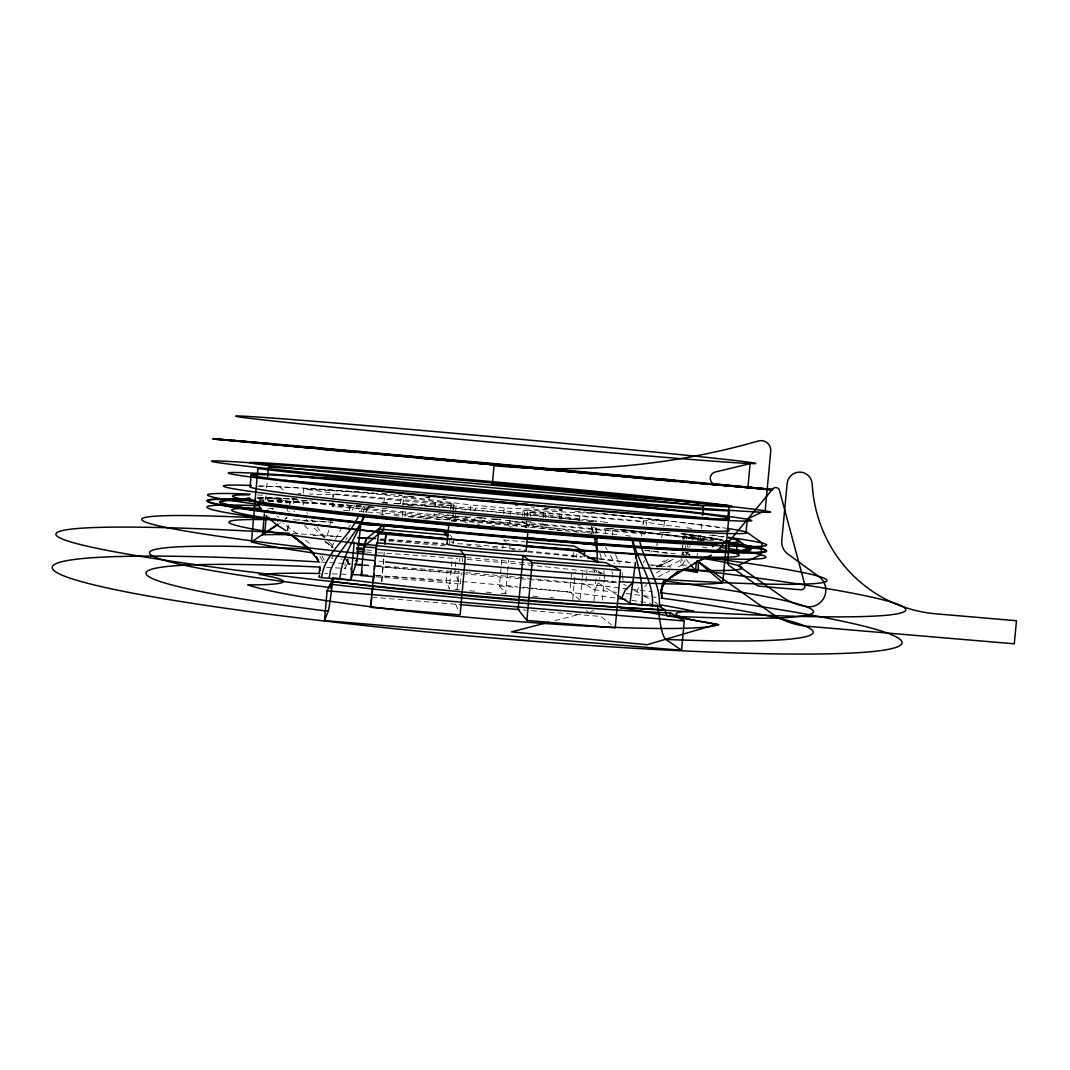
<?xml version="1.0" encoding="UTF-8"?>
<svg xmlns="http://www.w3.org/2000/svg" width="1070" height="1070" viewBox="0 0 1070 1070"><rect width="100%" height="100%" fill="white"/><g stroke="black" fill="none" stroke-linecap="round" stroke-linejoin="round"><path stroke-width="0.75" stroke-dasharray="5 3.75" d="M409.743 516.663L455.058 517.92L456.235 505.776L332.783 494.313A162.426 3.932 4.9 0 1 309.444 493.965M332.783 494.313L332.73 497.323M303.211 493.337L303.439 489.07A162.426 3.932 4.9 0 1 333.465 493.778L333.439 497.496M527.176 516.516L527.323 512.022L538.317 512.597L646.601 522.173L646.012 525.851M453.105 509.949L453.64 503.876L383.555 494.781L357.059 492.347A215.699 5.363 5.2 0 0 303.439 489.07M616.614 582.775L612.829 582.401L612.722 575.285M641.639 536.204L641.813 533.047M682.7 545.553L682.433 550.034L682.847 545.111M683.048 539.574L683.222 536.578M453.105 511.38L453.105 515.727L442.672 515.312L332.944 505.682L333.171 502.713M332.489 502.592L332.208 506.364L455.151 517.84M293.568 498.673L293.153 504.197M287.803 530.546L288.606 521.036M265.574 499.998L265.935 495.758M266.604 488.107L267.112 482.369M267.62 500.145L267.808 497.924L265.775 497.67M287.201 511.179L287.362 509.253M288.9 511.995L288.98 511.059M289.555 504.452L289.81 501.616A124.401 3.745 4.9 0 0 267.808 497.924M287.643 530.814L288.097 525.49M289.97 504.237L290.117 502.459M333.011 506.244L332.288 506.337M349.515 510.711L349.957 505.816M326.551 567.421A334.923 24.45 5.1 0 1 345.289 568.411L347.108 563.877L347.549 558.928M382.177 515.031L382.752 508.531M383.889 503.167L384.611 494.915M381.656 581.612L384.264 552.254M381.803 581.398L384.143 555.049M400.555 503.743L401.21 495.905M402.922 504.558L403.657 496.36L402.387 496.186M402.119 516.703L402.989 506.859M404.915 516.649L405.423 510.938M434.032 514.603L434.099 513.867M434.687 507.233L435.089 502.806M434.554 515.392L434.687 513.894M435.289 507.18L435.624 503.435M450.724 509.32L451.246 503.515M451.874 561.375L449.387 589.022L446.217 581.398L447.113 571.527M449.614 543.533L450.055 538.598M452.77 517.947L453.038 514.924M453.519 509.614L453.854 505.829L456.235 505.816M453.479 543.48L453.774 540.23M376.052 576.824L460.287 584.006L454.75 573.212L455.191 568.277M455.338 566.632L455.78 561.696M457.05 589.463L458.669 571.407M459.552 561.563L459.846 558.272M460.287 584.006L461.29 572.851M462.293 561.71L462.574 558.527M470.385 510.751L470.907 504.986L403.657 496.36M436.359 519.177L474.304 520.247L474.505 517.96M475.12 511.099L475.401 508.049L487.358 508.865L571.3 519.004M503.662 513.694L504.184 507.942L561.844 510.27L556.975 509.547M507.555 572.717L505.642 593.796L499.382 585.932L501.763 559.663M502.793 548.174L503.542 539.962L524.848 541.821M554.447 529.57L509.467 523.337L509.735 520.301M510.216 514.978L510.564 511.166M507.702 571.086L508.718 559.73M509.748 548.388L510.042 545.138M522.441 515.941L523.297 510.029L596.204 513.546M524.3 516.569L524.888 510.056M585.477 532.419L529.637 524.741L529.904 521.719M530.386 516.422L530.733 512.65L527.323 512.089M531.108 521.839L521.866 521.719L542.771 524.206L542.905 522.735M543.373 517.599L543.841 512.463L643.511 521.317L643.083 524.541M529.637 524.741L526.186 524.073L544.643 525.116L544.844 522.882M545.312 517.679L545.713 513.226M559.356 519.097L560.158 510.296M561.001 519.525L561.844 510.27M580.194 600.136L569.869 591.951L571.661 572.316M572.998 557.577L573.453 552.668M579.164 520.475L579.913 512.303M572.771 599.508L575.272 572.022M576.61 557.47L576.904 554.233M580.355 598.518L582.12 579.124M582.267 577.506L583.003 569.427M616.347 592.339A334.923 24.45 5.1 0 0 593.409 589.637L585.691 584.327L587.029 569.628M591.723 533.917L592.392 526.641M595.936 533.93L596.538 527.416A266.831 9.028 5.1 0 0 591.87 527.042M593.944 601.099L596.177 576.636M602.33 600.163L604.122 580.609M604.269 578.977L605.018 570.818M612.548 535.321L613.204 528.098M682.219 547.479L682.392 545.633M682.994 539.146L683.248 536.364A119.452 3.584 5.4 0 1 698.937 536.043L700.649 536.11M682.245 550.756L682.673 546.128M678.246 566.819L681.991 565.12L682.473 559.904M682.954 554.675L683.128 552.936M684.412 539.026L684.573 537.287M685.495 548.388L685.75 545.593M686.365 539.053L686.539 537.18L723.36 540.43M689.829 555.036L687.02 552.963L687.114 552.026M687.542 547.305L687.729 545.419M688.331 538.825L688.425 537.876A201.334 6.246 5.1 0 0 683.248 536.364M697.118 555.597L697.332 553.417M698.536 540.39L698.937 536.043M700.235 540.658L700.837 534.238M701.358 528.62L702.054 521.13M645.344 531.014C647.417 535.294 640.114 534.05 642.187 530.773M692.089 540.163L692.638 534.759M643.083 524.246L643.297 521.036M663.815 526.734L664.55 521.184A215.699 5.363 5.2 0 0 606.463 514.55L597.194 513.64M680.761 563.087L681.684 555.37M331.606 558.433L332.757 554.835M526.239 524.113L527.122 517.987M670.302 532.847A154.882 4.681 5.4 0 0 663.159 532.499L661.447 537.728M330.724 521.839L326.805 537.715M636.851 591.857L638.456 587.604M363.265 512.316L364.75 507.033M449.213 520.247C452.958 512.543 464.393 518.442 471.094 517.278A36.112 1.11 5.1 0 0 465.53 516.904M598.143 582.829L597.916 583.484A86.135 9.483 -84.9 0 1 593.409 589.637M599.534 578.883L600.016 577.573M601.42 573.627L598.317 571.032M331.66 547.786L334.79 540.457M365.913 512.677L366.983 510.136L365.993 512.303M354.558 505.562L352.07 510.764M368.414 507.127L365.499 513.386M368.227 507.153L365.338 512.129M335.418 539.226L340.915 529.409M697.506 540.283L699.031 536.311A242.221 7.557 5.1 0 1 721.916 540.404M363.72 506.284L360.309 512.129M643.351 562.753L644.635 560.6M345.744 539.868L347.215 537.474M690.217 545.553L688.799 547.492M657.435 544.122L656.539 545.339M348.686 527.403L350.532 525.062M651.001 552.321L652.285 550.756M686.004 554.969L688.425 552.16M644.795 586.44L646.748 584.581M684.064 552.12L681.817 553.845M287.295 517.666L285.529 519.03M284.968 519.097L286.613 517.893A201.294 7.824 5.1 0 1 286.573 517.439M279.578 523.404L280.367 522.842M668.135 559.476L656.445 566.792M656.405 572.878L659.976 570.845M658.331 576.717L669.659 570.845M673.097 559.342L656.993 567.194M667.439 566.832L682.7 559.155M670.783 560.573L656.378 567.408L666.49 562.659M454.068 504.064L333.506 493.778M555.062 620.613L580.916 613.939M590.613 611.438L593.837 610.609M686.566 565.174L681.991 565.12M423.051 518.789L427.532 518.923M332.262 558.446L332.984 558.473M474.304 520.247L509.467 523.337M387.969 503.047L382.659 502.833M394.161 503.315L453.854 505.829M407.469 505.281L415.147 505.588M424.202 505.963L475.401 508.049M504.184 507.942L470.907 504.986M500.372 519.338L494.246 518.923M407.75 496.199L412.766 496.587A215.699 5.363 5.2 0 1 415.615 496.814M477.314 517.76L483.961 518.295M347.108 563.877L350.117 564.131M363.68 565.294L369.698 565.816M377.215 566.458L459.592 573.52M462.574 573.774L519.111 578.616M520.595 578.75L526.52 579.258M529.489 579.512L585.691 584.327M363.706 565.401L371.986 566.124M373.631 566.257L454.75 573.212M376.6 575.459L446.217 581.398M499.382 585.932L517.412 587.47M519.057 587.617L569.869 591.951M454.683 589.463L459.672 589.891M469.65 590.734L474.639 591.162M486.288 592.151L491.277 592.579M501.255 593.422L506.244 593.85M532.847 596.11L537.836 596.538M550.381 597.595L553.685 597.876M371.932 597.167L456.609 604.309M522.949 609.9L600.832 616.467L611.304 624.76M379.288 540.123L447.18 546.021M341.089 559.048L342.226 559.155M346.225 559.49L348.753 559.717M608.362 582.013L612.829 582.401M542.771 524.206L641.96 532.967M544.643 525.116L645.036 533.97M543.841 512.463L522.962 510.122M485.767 518.214L479.587 517.626M490.796 518.896L500.854 519.873M507.1 520.515L523.457 522.655L527.376 524.501M530.733 512.65L601.367 521.705M602.718 521.879L610.903 522.922M572.637 519.177L580.649 520.207M588.754 521.25L591.483 521.612M469.864 516.516L470.546 516.609M586.815 532.592L594.813 533.689M438.593 513.52L453.105 515.687M557.042 529.931L564.866 531.014M453.814 516.837L453.6 516.596A35.925 1.11 5.1 0 1 461.906 516.69A34.427 1.07 5.1 0 1 465.584 516.97M623.649 584.26L626.177 585.718M634.095 590.265L640.569 593.997M644.207 596.084L650.52 599.708M654.452 601.969L657.14 603.507M598.852 583.337L616.414 594.559M324.678 541.514L333.144 547.452L325.761 541.942M685.148 552.133L689.227 555.009M297.259 533.903L282.868 522.882M325.909 542.035L332.235 546.73M503.542 539.962L506.137 542.035M305.472 540.123L311.932 545.459M586.4 610.689L590.118 613.739M308.066 528.954L304.468 525.53M324.21 537.541L312.56 526.493M328.624 541.621L333.934 546.623M452.677 541.647L453.894 543.078M344.66 557.952L347.696 561.549M451.486 541.647L452.65 543.052M299.814 520.421L298.704 519.044M306.14 519.204L307.786 521.25M689.12 563.221L685.79 558.874M278.575 517.532L277.491 516.155M316.854 526.761L324.865 537.394M319.93 556.494L323.795 562.927M346.305 560.158L347.951 562.379M313.189 521.946L311.771 520.02M450.363 535.308L452.062 537.769M272.743 509.788L271.834 508.41M346.305 560.453L348.78 564.211M321.856 555.825L324.638 560.68M605.647 547.385L607.212 549.993M306.889 512.637L307.331 513.373M683.409 555.25L681.991 552.227M528.058 525.785L528.272 527.39M349.021 564.211L346.172 559.222L348.833 564.799M610.328 555.303L614.675 563.515M527.309 524.367L528.139 525.918M603.855 552.294L607.773 560.118M615.517 554.648L619.41 563.877M597.501 533.02L594.987 526.734M592.352 530.065L591.496 526.855L593.368 533.448L591.162 526.694L593.823 533.368M455.713 604.229L458.869 611.826M293.835 510.698L294.277 511.808M605.767 533.127L604.323 528.687M349.355 564.746L347.897 560.519L349.261 564.639M599.895 553.27L601.728 559.65M303.372 505.107L302.73 500.64A161.182 4.895 4.9 0 0 287.335 498.767A240.951 7.517 5.1 0 0 267.794 498.192A241.954 7.557 5.1 0 0 257.201 498.259M267.928 500.051L267.661 498.179A239.626 7.477 5.1 0 1 300.63 499.356M611.986 571.594L612.468 574.055M622.151 572.891L622.579 575.379M595.749 527.443L596.512 533.97M603.895 570.912L604.082 573.346M622.793 576.623L623.034 580.261M324.571 573.64A242.168 17.561 5.1 0 1 327.647 573.721M332.355 573.868A242.168 17.561 5.1 0 1 348.579 574.443M375.169 575.673A242.168 17.561 5.1 0 1 516.93 586.574M523.056 587.189A242.168 17.561 5.1 0 1 615.945 598.117M631.915 600.39A242.168 17.561 5.1 0 1 650.667 603.266M258.913 497.63A242.409 7.53 5.1 0 1 288.472 498.406M683.101 533.662A242.409 7.53 5.1 0 1 724.591 540.337M289.81 501.616A201.334 6.246 5.1 0 0 287.95 502.526A124.401 3.745 4.9 0 1 277.732 502.592M256.773 497.991A239.974 7.463 5.1 0 1 300.269 499.155M681.363 533.622A239.974 7.463 5.1 0 1 722.183 540.189M257.803 486.288A240.014 5.979 5.2 0 1 373.885 493.002M381.963 493.618A240.014 5.979 5.2 0 1 388.41 494.126M398.254 494.902A240.014 5.979 5.2 0 1 401.558 495.169M589.837 512.262A240.014 5.979 5.2 0 1 596.378 512.931M602.865 513.6A240.014 5.979 5.2 0 1 720.056 527.885M663.226 532.325A154.882 4.654 5.4 0 1 670.342 532.673M425.646 497.63A215.699 5.363 5.2 0 1 429.939 497.991M442.806 499.061A215.699 5.363 5.2 0 1 445.642 499.302M515.365 505.508A215.699 5.363 5.2 0 1 518.241 505.776M531.268 507.006A215.699 5.363 5.2 0 1 534.184 507.287M544.403 508.263A215.699 5.363 5.2 0 1 548.776 508.691M691.755 528.393A156.046 3.758 5.4 0 1 684.292 527.51M680.092 527.002A156.046 3.758 5.4 0 1 646.628 522.187M643.592 521.331A156.046 3.758 5.4 0 1 664.59 521.197M300.844 493.524A162.426 3.932 4.9 0 1 298.155 493.377M267.808 498.205A124.147 3.758 4.8 0 1 286.359 502.887M267.179 509.628A99.697 5.283 44.2 0 1 272.502 515.446M274.669 517.88A99.697 5.283 44.2 0 1 278.936 522.815M302.757 500.64A214.883 6.688 5.1 0 1 312.734 501.041M659.682 532.031A214.883 6.688 5.1 0 1 663.293 532.512M321.802 534.612A149.666 7.798 43.2 0 1 322.324 535.294M283.135 490.127A132.533 9.242 46.9 0 1 276.475 483.506M257.536 498.058A241.646 7.517 5.1 0 1 287.389 498.593A161.182 4.882 4.9 0 1 302.69 500.452A215.659 6.701 5.1 0 1 310.888 500.773M721.889 540.43A242.047 7.557 5.1 0 0 698.911 536.297A241.004 7.517 5.1 0 0 679.611 533.596M702.188 540.363A119.225 3.598 5.4 0 1 698.937 536.311A239.653 7.477 5.1 0 0 681.068 533.783M682.54 564.759A96.634 11.502 -33.9 0 1 690.083 554.902M657.381 543.333A87.245 10.392 -61.5 0 1 656.94 543.921M664.376 560.72A138.779 17.575 -33.7 0 1 662.116 561.643M692.571 536.123A128.815 17.976 -36.3 0 1 679.891 543.506M680.894 533.596A241.713 7.517 5.1 0 1 722.705 540.457M457.746 543.694A39.684 1.792 5.1 0 1 520.435 549.592M456.409 521.665A39.697 1.311 5.1 0 1 484.697 522.147A39.697 1.311 5.1 0 1 525.036 527.59M512.423 526.988A39.697 1.311 5.1 0 1 509.026 526.761M494.407 525.624A39.697 1.311 5.1 0 1 492.013 525.41M479.641 524.273A39.697 1.311 5.1 0 1 477.086 524.019M467.296 522.989A39.697 1.311 5.1 0 1 465.022 522.735M453.84 516.837A35.925 1.11 5.1 0 0 462.467 518.201A34.427 1.07 5.1 0 0 466.252 518.656A36.099 1.11 5.1 0 0 487.412 520.809A34.28 1.057 5.1 0 0 492.722 521.291A36.179 1.123 5.1 0 0 513.373 522.842A34.28 1.057 5.1 0 0 516.984 523.056A36.086 1.11 5.1 0 0 524.661 523.083A34.307 1.057 5.1 0 0 524.461 522.909A36.086 1.11 5.1 0 0 515.098 521.424A34.24 1.057 5.1 0 0 511.353 520.996M475.722 517.626A36.112 1.11 5.1 0 1 485.66 518.442M492.401 519.03A36.179 1.123 5.1 0 1 500.76 519.833M505.481 520.314A36.179 1.123 5.1 0 1 511.246 520.956M703.672 540.296A119.452 3.584 5.4 0 1 688.425 537.876M625.99 593.516A334.923 24.45 5.1 0 1 656.07 597.394M293.207 519.726A343.952 15.796 5.1 0 1 333.144 522.227M644.648 550.234A343.952 15.796 5.1 0 1 675.237 553.805M681.577 554.568A343.952 15.796 5.1 0 1 686.285 555.143M598.397 572.998A333.305 20.838 5.1 0 1 604.871 573.734M304.228 520.876A257.549 11.248 5.1 0 1 332.623 522.334M645.223 550.475A257.549 11.248 5.1 0 1 670.235 553.712M343.617 510.39A280.714 10.379 5.1 0 1 351.294 510.912M359.092 511.46A280.714 10.379 5.1 0 1 619.704 534.92M625.843 535.588A280.714 10.379 5.1 0 1 631.915 536.271M259.087 500.118A280.741 9.496 5.1 0 1 262.203 500.252M268.637 500.546A280.741 9.496 5.1 0 1 362.703 506.391M369.056 506.859A280.741 9.496 5.1 0 1 373.858 507.22M607.68 528.312A280.741 9.496 5.1 0 1 613.966 528.981M620.185 529.65A280.741 9.496 5.1 0 1 710.333 540.377M268.169 501.201A266.831 9.028 5.1 0 1 374.259 507.648M381.91 508.21A266.831 9.028 5.1 0 1 388.102 508.678M577.907 525.597A266.831 9.028 5.1 0 1 581.037 525.918M605.54 528.486A266.831 9.028 5.1 0 1 704.702 540.283M268.53 508.424A254.58 9.51 5.1 0 1 276.1 508.651M380.947 514.67A254.58 9.51 5.1 0 1 384.21 514.911M394.108 515.646A254.58 9.51 5.1 0 1 402.133 516.248M408.192 516.716A254.58 9.51 5.1 0 1 580.756 532.379M702.281 547.104A254.58 9.51 5.1 0 1 709.945 548.295M257.683 494.995A254.62 7.691 5.1 0 1 265.427 495.223M382.03 502.392A254.62 7.691 5.1 0 1 388.584 502.887M395.191 503.408A254.62 7.691 5.1 0 1 596.565 521.705M709.504 535.067A254.62 7.691 5.1 0 1 722.879 537.127M268.744 500.88A266.122 8.948 5.1 0 1 362.195 506.431M368.508 506.886A266.122 8.948 5.1 0 1 374.553 507.327M606.957 528.299A266.122 8.948 5.1 0 1 613.551 529.008M620.065 529.717A266.122 8.948 5.1 0 1 707.056 540.27M259.127 499.757A280.741 9.443 5.1 0 1 348.713 505.04M356.457 505.588A280.741 9.443 5.1 0 1 362.743 506.043M610.863 528.299A280.741 9.443 5.1 0 1 614.006 528.634M623.302 529.637A280.741 9.443 5.1 0 1 713.489 540.444M382.391 502.566A280.755 8.627 5.1 0 1 387.273 502.954M393.84 503.462A280.755 8.627 5.1 0 1 403.764 504.251M408.767 504.652A280.755 8.627 5.1 0 1 579.124 520.087M588.928 521.077A280.755 8.627 5.1 0 1 593.783 521.571M712.406 535.094A280.755 8.627 5.1 0 1 724.31 536.699M259.462 485.807A262.805 6.688 5.1 0 1 401.531 495.517M409.342 496.146A262.805 6.688 5.1 0 1 414.05 496.534M426.743 497.59A262.805 6.688 5.1 0 1 429.926 497.858M442.779 498.954A262.805 6.688 5.1 0 1 446.003 499.222M544.978 508.21A262.805 6.688 5.1 0 1 548.161 508.517M559.276 509.587A262.805 6.688 5.1 0 1 562.419 509.895M574.924 511.126A262.805 6.688 5.1 0 1 726.49 528.299M685.937 552.428A201.294 7.824 5.1 0 1 687.02 552.963M616.133 581.545A242.288 12.385 5.1 0 1 607.934 581.077M383.876 561.75A242.288 12.385 5.1 0 1 377.416 561.014M313.002 535.388A242.288 12.385 5.1 0 1 340.675 536.618M380.358 538.919A242.288 12.385 5.1 0 1 443.916 543.533M467.55 545.486A242.288 12.385 5.1 0 1 470.666 545.754M476.912 546.302A242.288 12.385 5.1 0 1 484.723 546.984M492.574 547.693A242.288 12.385 5.1 0 1 500.533 548.428M511.741 549.472A242.288 12.385 5.1 0 1 514.978 549.779M527.898 551.037A242.288 12.385 5.1 0 1 582.508 556.761M599.508 558.701A242.288 12.385 5.1 0 1 634.497 563.007M648.045 564.813A242.288 12.385 5.1 0 1 664.055 567.073M345.289 568.411A87.125 1.632 -84.9 0 1 345.075 567.033M345.075 565.803A87.125 1.632 -84.9 0 1 345.155 563.061M366.435 552.053A272.877 16.438 5.1 0 1 371.343 552.347M377.924 552.762A272.877 16.438 5.1 0 1 457.639 558.62M467.256 559.423A272.877 16.438 5.1 0 1 601.661 572.972M594.76 572.45A17.04 1.872 -85 0 1 594.211 569.855M596.792 571.139A63.879 7.035 -84.9 0 1 595.749 572.41M366.649 549.967A315.423 19.059 5.1 0 1 372.868 550.381M466.466 557.497A315.423 19.059 5.1 0 1 530.372 563.355M592.553 569.855A315.423 19.059 5.1 0 1 597.194 570.377M321.134 562.084A426.395 31.404 5.1 0 1 350.452 563.89M363.492 564.746A426.395 31.404 5.1 0 1 371.678 565.294M376.479 565.629A426.395 31.404 5.1 0 1 459.632 572.062M466.092 572.611A426.395 31.404 5.1 0 1 652.419 591.75M292.712 533.489A426.569 24.235 5.1 0 1 341.477 536.645M380.425 539.44A426.569 24.235 5.1 0 1 445.829 544.63M527.617 551.946A426.569 24.235 5.1 0 1 581.17 557.243M599.16 559.102A426.569 24.235 5.1 0 1 633.654 562.833M651.63 564.84A426.569 24.235 5.1 0 1 670.997 567.087"/><path stroke-width="1.5" d="M597.421 562.165L596.819 537.448M319.823 567.367L319.154 572.664M635.807 558.286L635.928 555.531M330.202 584.166L327.099 590.814L324.477 620.587L681.563 650.266L684.278 620.974L670.569 613.016A347.081 21.026 5.1 0 1 330.202 584.166L330.242 587.871M319.515 575.446L318.753 576.757A10.941 0.736 4.8 0 0 321.615 577.533A10.727 0.722 4.8 0 0 329.145 578.388L339.939 579.311A10.82 0.736 4.8 0 0 350.906 579.499L354.183 542.249M350.947 579.499L356.898 560.947L360.777 523.979M631.942 538.745C635.874 560.372 644.621 582.401 641.799 604.965L652.299 605.861A10.526 0.709 5.4 0 0 659.267 606.235C661.273 582.267 643.98 562.7 639.526 540.042L637.586 539.828M385.173 543.52L385.855 534.304L384.986 544.095M652.299 605.861C654.599 581.706 637.573 561.763 632.544 539.093L631.875 538.852M667.76 579.659L661.447 586.935L666.637 580.127L661.608 587.537L665.299 580.555L661.675 588.139L663.748 580.957L661.18 593.208L661.247 589.797L661.768 597.849L661.621 593.837M250.112 487.211L251.169 475.093M374.206 560.64A242.288 12.385 5.1 0 1 251.49 541.901L257.883 468.433A242.515 3.531 5.2 0 0 504.077 493.31A242.515 3.531 5.2 0 0 729.459 510.724L722.758 582.588A242.288 12.385 5.1 0 1 619.369 581.719M292.083 534.773A242.288 12.385 5.1 0 0 262.538 534.773L264.357 513.908M267.607 476.631L268.436 467.068A242.515 3.531 5.2 0 1 479.427 484.001A242.515 3.531 5.2 0 1 703.445 506.123L702.575 515.499M262.538 534.773L264.718 533.395L266.256 515.66M339.939 579.311C341.022 555.892 357.487 535.883 364.455 515.205M374.393 576.677L361.178 575.553L363.733 546.757L366.047 538.959L384.063 524.514L442.512 529.637L447.514 535.548M365.753 542.276L366.047 538.959M460.582 550.06L465.343 556.935L460.14 614.862L370.528 607.345L376.76 542.784L605.767 562.673L620.52 570.363L615.237 627.863L526.881 620.453L518.147 609.499L523.043 555.49L532.111 562.713L620.52 570.363M372.226 593.877L372.948 585.638M373.243 582.334L373.978 574.095M374.42 569.16L374.995 562.566M375.436 557.617L376.76 542.784M377.416 543.44L379.047 529.075L448.704 535.16M378.606 534.024L379.047 529.075M447.099 544.028L448.932 523.417M526.132 551.063L527.991 530.546M526.881 620.453L532.111 562.713M584.193 556.494L584.635 551.638L574.042 546.128L526.493 541.968M698.335 561.108C698.991 575.78 694.069 575.54 696.516 562.111M727.814 519.231L729.085 505.575L492.334 484.282L494.019 465.704A761.118 734.341 58.7 0 0 743.677 445.053L758.496 440.987A9.817 9.684 -82.7 0 1 770.734 451.326L767.217 488.923L772.527 489.525L692.959 482.65M635.5 562.445L629.976 603.226A10.633 0.709 5.4 0 0 641.813 604.965M384.063 524.514L383.501 529.61L381.736 531.135M329.145 578.388L330.576 570.216L335.967 558.219L358.771 526.4L364.803 515.539L347.362 514.309M321.615 577.533C324.745 552.254 349.395 537.782 358.744 515.339M670.569 613.057A23.206 3.478 -85.2 0 1 668.121 616.387L667.707 616.026A87.205 13.107 -84.9 0 1 664.952 609.739L657.435 605.379A272.877 16.438 5.1 0 1 333.158 577.8L330.777 595.856A119.492 3.076 -84.9 0 1 328.209 611.251L324.477 620.587M370.528 607.345L371.731 598.625M330.322 587.644L330.349 587.483A88.556 2.274 -84.9 0 0 331.473 581.438L333.158 577.8M330.336 587.55L330.349 587.524A333.305 20.838 5.1 0 1 149.76 553.658A333.305 20.838 5.1 0 1 308.896 549.097M661.487 589.262L660.685 592.566L661.635 588.714M361.178 575.553L362.262 571.206M621.737 597.969L625.201 590.239L632.651 582.709M726.089 541.821A242.221 7.557 5.1 0 1 723.788 543.172L718.184 550.421M362.101 520.14L363.84 516.703M379.275 533.275L363.733 546.757L375.303 547.76M668.643 579.151L677.43 571.955L669.325 578.602L679.33 571.54L669.78 578.027L706.253 556.761M277.759 524.3L251.49 541.901M277.933 524.581L264.718 533.395M711.349 555.156L694.269 563.101M548.602 622.285L511.447 631.875L647.149 644.715L716.673 624.265L616.534 606.877M354.638 564.519L362.168 565.174M327.099 590.814L684.278 620.974M459.926 604.59L519.632 609.619M300.777 446.738L267.219 443.943L307.25 447.848M724.082 485.325L752.304 487.679L717.114 484.215M684.318 482.129L719.12 485.018L682.219 481.42M528.419 504.492L481.794 500.345M378.285 533.649L447.42 539.681M525.624 546.502L584.635 551.638M357.139 544.777L363.773 545.352M375.69 549.178L465.343 556.935M274.107 443.916L233.527 440.479L266.911 443.769M294.558 445.722L213.01 438.62L289.341 445.869M292.645 445.494L318.138 447.808M350.077 451.112L212.97 439.021L676.762 481.66M662.21 479.841L703.338 483.506M462.186 489.592L498.66 492.855M726.383 540.791L729.285 541.045M305.739 446.671L364.362 451.914M358.289 451.406L482.142 462.601M319.502 448.263L446.885 459.726M386.725 454.389L483.479 463.123M509.868 466.105L676.802 481.219M298.557 476.591L668.228 509.668M284.754 480.35L708.206 518.134M481.326 462.494L674.795 480.216M615.745 475.133L660.845 479.293M481.299 462.842L772.486 489.926L418.397 458.134M511.286 466.293L286.024 445.628M318.7 448.664L336.943 450.35M318.659 449.119L356.27 452.583M686.98 481.393L767.217 488.923L747.93 487.171L750.137 463.631L715.282 472.004A6.42 6.34 -80 0 0 715.99 484.67L767.177 489.311L765.184 510.644L747.288 519.044L746.111 531.643L762.148 543.052L761.626 548.509L747.863 547.292L737.551 539.976L736.294 553.484L748.492 547.746L761.599 548.897L761.051 554.741L738.032 565.589L782.839 597.368A58.663 57.713 -74.1 0 0 805.804 606.436A18.712 18.404 -70.8 0 0 807.997 606.757A16.612 16.331 -70.7 0 0 818.416 576.248L787.734 553.926A14.819 14.592 -74.3 0 1 781.769 540.591L787.105 483.72A12.773 12.572 -79.3 0 1 799.878 472.111A12.773 12.572 -79.3 0 1 812.197 484.068A139.394 136.291 -79.9 0 0 935.902 613.819L1016.5 620.734L1014.266 643.806L805.523 626.111A78.404 77.12 -74.1 0 1 771.644 613.391L697.359 560.787M663.025 479.173L688.063 481.446M639.526 540.042L650.533 540.979A239.907 7.49 5.1 0 0 723.735 543.172M636.382 539.695L632.544 539.093M355.494 560.533L356.898 560.947M286.105 530.68L277.036 525.116L266.51 516.208M577.198 550.996L597.528 561.951M618.166 595.682L629.976 603.226M657.435 605.379L660.351 623.609A117.66 17.695 -84.9 0 0 665.861 639.445L681.563 650.266M290.612 534.612L303.118 543.774L291.883 535.388L313.777 553.351L303.813 544.496M293.514 536.19L304.736 545.232M722.758 582.588L697.038 560.881M305.873 545.981L314.446 554.661L307.237 546.73L318.071 560.145L316.198 556.667L318.325 560.787M695.714 570.791L690.431 564.813M447.527 536.886L442.512 529.637M261.227 510.296L257.402 502.057A242.141 7.557 5.1 0 1 249.751 499.182M350.947 568.116L352.391 575.005M594.519 536.993L595.335 539.427M594.265 536.712L596.94 551.103M319.796 566.739L319.957 570.751M320.01 573.533A242.168 17.561 5.1 0 0 259.074 574.363L261.107 574.724A124.28 8.747 4.4 0 1 247.745 584.862A242.168 17.561 5.1 0 0 492.681 619.476A242.168 17.561 5.1 0 0 718.839 624.626A119.332 8.346 5.7 0 1 691.956 611.304L693.681 611.264A242.168 17.561 5.1 0 0 660.203 604.831M353.608 574.657A242.168 17.561 5.1 0 1 367.344 575.285M619.209 598.571A242.168 17.561 5.1 0 1 625.629 599.481M725.808 540.644A242.409 7.53 5.1 0 1 489.953 528.326A242.409 7.53 5.1 0 1 249.591 497.978M661.019 598.063A334.923 24.45 5.1 0 1 665.861 639.459M328.209 611.251A334.923 24.45 5.1 0 1 146.082 573.707A334.923 24.45 5.1 0 1 319.863 567.1M706.361 557.671A343.952 15.796 5.1 0 1 730.743 582.936A343.952 15.796 5.1 0 1 231.321 538.063A343.952 15.796 5.1 0 1 269.667 518.428M361.887 524.206A343.952 15.796 5.1 0 1 448.959 531.014M527.604 538.076A343.952 15.796 5.1 0 1 597.06 545.018M665.968 581.157A333.305 20.838 5.1 0 1 667.707 616.026M703.565 558.567A257.549 11.248 5.1 0 1 650.333 568.438A257.549 11.248 5.1 0 1 314.085 538.143A257.549 11.248 5.1 0 1 272.783 519.752M361.058 524.073A257.549 11.248 5.1 0 1 448.758 530.6M527.055 537.621A257.549 11.248 5.1 0 1 597.207 544.857M720.418 547.385A280.714 10.379 5.1 0 1 667.787 556.32A280.714 10.379 5.1 0 1 297.781 522.909A280.714 10.379 5.1 0 1 258.606 505.695M723.788 542.249A280.741 9.496 5.1 0 1 669.205 549.686A280.741 9.496 5.1 0 1 303.893 516.863A280.741 9.496 5.1 0 1 251.41 499.824M725.406 543.319A266.831 9.028 5.1 0 1 481.339 534.505A266.831 9.028 5.1 0 1 254.767 500.733M717.555 549.552A254.58 9.51 5.1 0 1 481.059 541.875A254.58 9.51 5.1 0 1 261.067 508.263M728.871 538.156A254.62 7.691 5.1 0 1 484.723 526.346A254.62 7.691 5.1 0 1 249.43 494.875M724.858 542.905A266.122 8.948 5.1 0 1 481.406 534.024A266.122 8.948 5.1 0 1 255.382 500.412M723.828 541.888A280.741 9.443 5.1 0 1 669.245 549.231A280.741 9.443 5.1 0 1 303.933 516.422A280.741 9.443 5.1 0 1 251.45 499.449M728.456 537.287A280.755 8.627 5.1 0 1 666.57 542.784A280.755 8.627 5.1 0 1 304.054 510.082A280.755 8.627 5.1 0 1 250.233 494.139M727.948 528.513A262.805 6.688 5.1 0 1 486.73 516.221A262.805 6.688 5.1 0 1 251.423 485.499M727.306 529.583A240.014 5.979 5.2 0 1 490.448 514.75A240.014 5.979 5.2 0 1 250.714 486.716M726.209 541.433A239.974 7.463 5.1 0 1 489.231 528.272A239.974 7.463 5.1 0 1 249.671 498.7M591.041 535.575A21.815 0.736 5.2 0 1 590.265 535.535M563.288 533.555A215.659 6.701 5.1 0 1 560.707 533.355M524.313 530.372A215.659 6.701 5.1 0 1 521.719 530.158M441.883 522.909A215.659 6.701 5.1 0 1 439.195 522.655M431.116 521.852A215.659 6.701 5.1 0 1 428.428 521.598M420.39 520.796A215.659 6.701 5.1 0 1 417.715 520.528M409.221 519.605A22.015 0.749 5.1 0 1 408.339 519.498M257.562 502.057A241.031 7.53 5.1 0 0 273.8 504.906A161.356 4.895 4.9 0 0 280.179 505.281M266.417 505.548A64.949 21.44 67.4 0 1 262.752 500.506M261.909 510.805A44.418 19.046 75.4 0 1 261.281 510.002M347.309 514.309A239.881 7.49 5.1 0 1 257.469 502.057M287.415 505.682A161.356 4.895 4.9 0 1 285.061 505.562M249.858 499.168A241.646 7.517 5.1 0 0 273.866 504.719A161.356 4.882 4.9 0 0 280.166 505.08M725.875 541.794A242.047 7.557 5.1 0 1 723.614 543.159A241.084 7.53 5.1 0 1 712.473 543.56A155.043 4.681 5.4 0 1 711.095 543.399M717.395 542.677A63.504 26.429 -56.2 0 1 712.326 546.877M718.171 550.181A43.482 22.403 -64.3 0 1 717.341 550.849M661.273 605.887A10.727 0.722 5.4 0 1 659.28 606.235M725.928 541.634A241.713 7.517 5.1 0 1 712.433 543.359M712.486 543.359A155.043 4.668 5.4 0 1 711.122 543.212M524.888 550.475A39.684 1.792 5.1 0 1 488.535 549.485A39.684 1.792 5.1 0 1 447.554 543.747M726.423 543.212A119.452 3.584 5.4 0 1 723.307 542.824M257.923 501.79A124.401 3.745 4.9 0 1 254.994 501.643M607.934 581.077A242.288 12.385 5.1 0 1 385.508 561.924M358.383 537.581A242.288 12.385 5.1 0 1 375.717 538.625M588.741 557.47A242.288 12.385 5.1 0 1 597.983 558.527M681.082 569.681A242.288 12.385 5.1 0 1 697.279 572.463M356.618 547.84A347.081 21.026 5.1 0 1 364.388 548.362M356.765 551.491A272.877 16.438 5.1 0 1 364.816 551.959M664.952 609.739A315.423 19.059 5.1 0 1 331.473 581.438M356.604 549.338A315.423 19.059 5.1 0 1 364.964 549.86M660.471 592.726A426.395 31.404 5.1 0 1 805.349 654.064A426.395 31.404 5.1 0 1 135.275 593.649A426.395 31.404 5.1 0 1 319.502 561.991M355.334 564.198A426.395 31.404 5.1 0 1 361.861 564.639M683.797 568.598A426.569 24.235 5.1 0 1 806.472 616.521A426.569 24.235 5.1 0 1 148.142 557.577A426.569 24.235 5.1 0 1 289.502 533.288M357.674 537.782A426.569 24.235 5.1 0 1 369.11 538.598M587.711 557.911A426.569 24.235 5.1 0 1 595.856 558.754M729.392 542.236L727.547 562.017A3.919 3.865 -71 0 0 729.165 565.562L757.266 585.504A3.919 3.865 -69.9 0 0 759.138 586.186L800.761 589.784A3.905 3.839 -70.8 0 0 804.841 584.835L779.455 490.368A3.919 3.865 -78.7 0 0 772.781 488.91L730.288 540.069A3.919 3.879 -73 0 0 729.392 542.236M355.267 429.378A260.599 2.769 5.2 0 0 754.377 463.631A260.599 2.769 5.2 0 0 375.784 426.435A260.599 2.769 5.2 0 0 355.267 429.378M362.784 475.495A242.529 3.023 5.2 0 0 732.629 506.538A242.529 3.023 5.2 0 0 378.392 471.656A242.529 3.023 5.2 0 0 362.784 475.495M352.926 488.535A262.846 4.922 5.2 0 0 751.675 520.475A262.846 4.922 5.2 0 0 365.378 481.112A262.846 4.922 5.2 0 0 352.926 488.535M346.586 476.738A280.875 3.785 5.2 0 0 770.427 511.915A280.875 3.785 5.2 0 0 355.2 470.947A280.875 3.785 5.2 0 0 346.586 476.738M369.07 489.538A240.054 4.481 5.2 0 0 729.272 518.228A240.054 4.481 5.2 0 0 372.266 482.035A240.054 4.481 5.2 0 0 369.07 489.538"/></g></svg>
